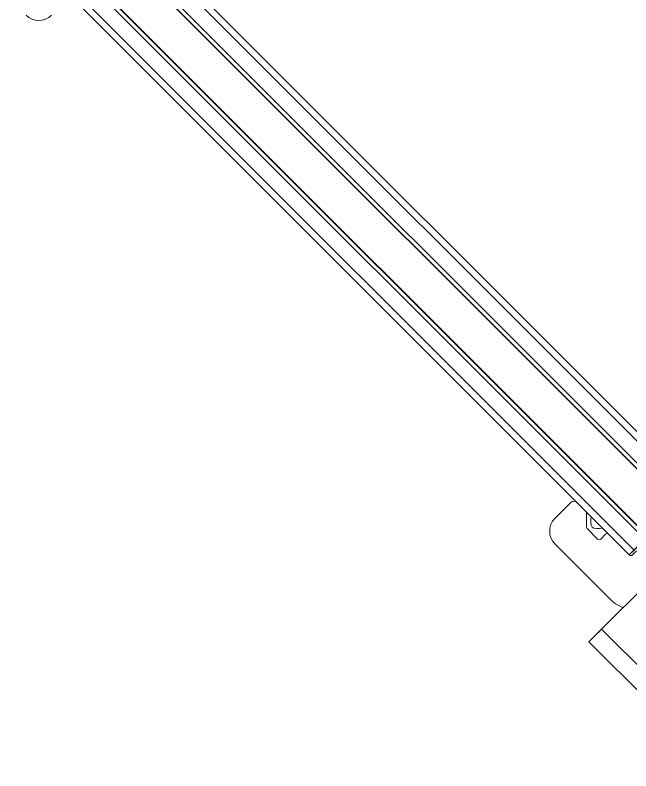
# Model space of a CAD drawing. Extents: x -976302 to -776254, y 5665 to 231437.
# Drawn here: x -805194 to -803810, y 88495 to 90194 of the extents above; entities that cross this region are included whole.
import ezdxf

# ---------------------------------------------------------------- set-up
doc = ezdxf.new("R2010")
doc.units = 0
doc.header["$LTSCALE"] = 1000
doc.header["$MEASUREMENT"] = 0
doc.layers.add('暖通', color=7, linetype='Continuous')

# ---------------------------------------------------------------- blocks, each defined once
blk = doc.blocks.new('a2-3d-02')
at = {"color": 7, "linetype": 'Continuous', "lineweight": 15}
blk.add_arc((-25065.85, -16357.99), 7.94, 225, 315, dxfattribs=at)
blk = doc.blocks.new('a1-3d-02')
at = {"color": 7, "linetype": 'Continuous', "lineweight": 15}
for p, q in [((-24821.01, -16843.59), (-24816.99, -16839.57)), ((-24814.45, -16850.15), (-24821.01, -16843.59)), ((-24819.54, -16845.06), (-24819.89, -16845.41)), ((-24819.89, -16845.41), (-24809.26, -16856.04)), ((-24814.45, -16850.15), (-24810.43, -16846.13)), ((-24816.03, -16849.28), (-24816.52, -16849.77)), ((-24807.78, -16856.82), (-24814.45, -16850.15)), ((-24807.78, -16856.82), (-24803.36, -16852.4)), ((-24812.31, -16853.98), (-24811.81, -16853.49)), ((-24809.26, -16856.04), (-24807.95, -16857.35)), ((-24806.12, -16858.48), (-24802.1, -16854.46)), ((-24807.95, -16857.35), (-24807.6, -16857)), ((-24806.12, -16858.48), (-24807.78, -16856.82)), ((-24800.02, -16866.26), (-24802.13, -16868.37)), ((-24802.13, -16868.37), (-24806.94, -16873.19)), ((-24854.99, -16872.09), (-24862.01, -16879.11)), ((-24808.31, -16874.56), (-24820.72, -16886.96)), ((-24808.2, -16874.44), (-24808.31, -16874.56)), ((-24806.94, -16873.19), (-24808.2, -16874.44)), ((-24804.41, -16877.74), (-24807.95, -16874.2)), ((-24847.97, -16882.91), (-24847.97, -16876.71)), ((-24843.05, -16888.24), (-24847.68, -16883.61)), ((-24839.54, -16886.13), (-24841.65, -16888.24)), ((-24819.89, -16886.13), (-24805.79, -16900.22)), ((-24797.1, -16903.98), (-24800.21, -16886.08)), ((-24822.09, -16888.33), (-24826.91, -16893.15)), ((-24820.83, -16887.08), (-24822.09, -16888.33)), ((-24820.72, -16886.96), (-24820.83, -16887.08)), ((-24862.01, -16890.34), (-24836.85, -16915.49)), ((-24814.86, -16902.38), (-24825.5, -16891.74)), ((-24826.91, -16893.15), (-24829.01, -16895.25)), ((-24826.2, -16893.85), (-24827.61, -16895.25)), ((-24823.4, -16895.25), (-24824.8, -16893.85)), ((-24841.3, -16928.25), (-24817.58, -16904.53)), ((-24792.16, -16915.06), (-24792.16, -16969.06)), ((-24835.1, -16917), (-24831.8, -16918.75)), ((-24841.3, -16928.25), (-24846.91, -16933.86)), ((-24841.3, -16928.25), (-24842.7, -16929.65)), ((-24794.31, -16975.23), (-24841.3, -16928.25)), ((-24846.91, -16933.86), (-24789.71, -16991.06)), ((-24799.47, -16980.49), (-24795.07, -16976.08)), ((-24799, -16981.42), (-24794.97, -16977.39)), ((-24794.97, -16977.39), (-24794.97, -16977.38)), ((-24794.97, -16977.39), (-24788.54, -16983.81)), ((-24789.36, -16991.06), (-24799, -16981.42)), ((-24788.54, -16983.81), (-24788.54, -16991.06)), ((-24787.25, -16985.11), (-24788.54, -16983.81)), ((-24785.56, -16985.11), (-24787.25, -16985.11)), ((-24785.56, -16991.06), (-24785.56, -16985.11)), ((-24782.58, -16985.11), (-24785.56, -16985.11)), ((-24782.58, -16991.06), (-24782.58, -16985.11)), ((-24782.58, -16985.11), (-24730.61, -16985.11)), ((-24730.61, -16985.11), (-24730.61, -16991.06)), ((-24722.66, -16985.11), (-24730.61, -16985.11)), ((-24722.66, -16991.06), (-24722.66, -16985.11)), ((-24789.71, -16991.06), (-24789.36, -16991.06)), ((-24788.54, -16991.06), (-24789.36, -16991.06)), ((-24788.54, -16991.06), (-24785.56, -16991.06)), ((-24785.56, -16991.06), (-24782.58, -16991.06)), ((-24730.61, -16991.06), (-24782.58, -16991.06))]:
    blk.add_line(p, q, dxfattribs=at)
blk.add_line((-24730.61, -16991.06), (-24722.66, -16991.06))
blk.add_circle((-24808.3, -16916.31), 7.45, dxfattribs=at)
for centre, radius, start, end in [((-24817.31, -16843.18), 4.05, 56.8501, 66.671), ((-24805.71, -16854.78), 4.05, 23.0214, 34.0258), ((-24853.58, -16873.49), 1.99, 45, 135), ((-24848.96, -16876.71), 0.993, 360, 45), ((-24856.39, -16884.73), 7.94, 135, 225), ((-24814.94, -16888.27), 14.89, 8.4716, 45), ((-24846.97, -16882.91), 0.993, 180, 225), ((-24838.84, -16886.83), 0.993, 45, 135), ((-24842.35, -16887.53), 0.993, 225, 315), ((-24828.31, -16894.55), 0.993, 225, 315), ((-24825.5, -16894.55), 0.993, 45, 135), ((-24822.69, -16894.55), 0.993, 225, 315), ((-24807.05, -16915.06), 14.89, 0, 135), ((-24826.32, -16904.97), 14.89, 225, 233.8958), ((-24802.09, -16969.06), 9.93, 321.5583, 360)]:
    blk.add_arc(centre, radius, start, end, dxfattribs=at)
for points, knots in [([(-24816.99, -16839.57), (-24816.84, -16839.52), (-24816.53, -16839.4), (-24816.08, -16839.34), (-24815.88, -16839.45), (-24815.75, -16839.52)], [0, 0, 0, 0, 0.256936, 0.519674, 1, 1, 1, 1]), ([(-24810.43, -16846.13), (-24810.5, -16845.7), (-24810.63, -16845.31), (-24810.89, -16844.75), (-24810.98, -16844.57), (-24811.19, -16844.22), (-24811.3, -16844.06), (-24811.64, -16843.56), (-24811.88, -16843.25), (-24812.4, -16842.66), (-24812.67, -16842.37), (-24813.23, -16841.81), (-24813.52, -16841.54), (-24814.12, -16841.02), (-24814.43, -16840.77), (-24815.09, -16840.32), (-24815.43, -16840.11), (-24816.17, -16839.78), (-24816.56, -16839.64), (-24816.99, -16839.57)], [0, 0, 0, 0, 0.125, 0.125, 0.1875, 0.1875, 0.25, 0.25, 0.375, 0.375, 0.5, 0.5, 0.625, 0.625, 0.75, 0.75, 0.875, 0.875, 1, 1, 1, 1]), ([(-24815.11, -16839.8), (-24815.08, -16839.84), (-24815, -16839.91), (-24814.03, -16840.89), (-24812.47, -16842.44), (-24810.48, -16844.44), (-24808.29, -16846.62), (-24806.15, -16848.76), (-24804.29, -16850.62), (-24802.97, -16851.94), (-24802.3, -16852.62), (-24802.36, -16852.56), (-24802.38, -16852.54)], [0, 0, 0, 0, 0.09124, 0.198649, 0.306058, 0.413467, 0.520876, 0.628285, 0.735694, 0.843102, 0.950511, 1, 1, 1, 1]), ([(-24803.36, -16852.4), (-24803.54, -16852.03), (-24803.76, -16851.69), (-24804.22, -16851.03), (-24804.46, -16850.72), (-24804.98, -16850.11), (-24805.25, -16849.82), (-24805.8, -16849.24), (-24806.09, -16848.95), (-24806.67, -16848.4), (-24806.97, -16848.14), (-24807.58, -16847.63), (-24807.9, -16847.38), (-24808.57, -16846.93), (-24808.91, -16846.72), (-24809.65, -16846.37), (-24810.03, -16846.23), (-24810.43, -16846.13)], [0, 0, 0, 0, 0.125, 0.125, 0.25, 0.25, 0.375, 0.375, 0.5, 0.5, 0.625, 0.625, 0.75, 0.75, 0.875, 0.875, 1, 1, 1, 1]), ([(-24802.1, -16854.46), (-24802.01, -16854.24), (-24801.95, -16854.06), (-24801.9, -16853.73), (-24801.9, -16853.59), (-24801.93, -16853.35), (-24801.97, -16853.24), (-24802.05, -16853.05), (-24802.11, -16852.97), (-24802.23, -16852.81), (-24802.3, -16852.74), (-24802.45, -16852.61), (-24802.54, -16852.55), (-24802.73, -16852.46), (-24802.83, -16852.42), (-24803.07, -16852.38), (-24803.2, -16852.38), (-24803.36, -16852.4)], [0, 0, 0, 0, 0.125, 0.125, 0.25, 0.25, 0.375, 0.375, 0.5, 0.5, 0.625, 0.625, 0.75, 0.75, 0.875, 0.875, 1, 1, 1, 1]), ([(-24795.07, -16976.08), (-24795.07, -16976.08), (-24795.08, -16976.09), (-24795.1, -16976.13), (-24795.11, -16976.15), (-24795.15, -16976.21), (-24795.17, -16976.25), (-24795.23, -16976.4), (-24795.26, -16976.51), (-24795.27, -16976.75), (-24795.25, -16976.88), (-24795.16, -16977.14), (-24795.08, -16977.27), (-24794.97, -16977.38)], [0, 0, 0, 0, 0.0625, 0.0625, 0.125, 0.125, 0.25, 0.25, 0.5, 0.5, 0.75, 0.75, 1, 1, 1, 1]), ([(-24795.07, -16976.08), (-24794.95, -16975.96), (-24794.82, -16975.83), (-24794.57, -16975.55), (-24794.44, -16975.39), (-24794.31, -16975.23)], [0, 0, 0, 0, 0.5, 0.5, 1, 1, 1, 1]), ([(-24799.47, -16980.49), (-24799.51, -16980.52), (-24799.52, -16980.57), (-24799.51, -16980.7), (-24799.49, -16980.77), (-24799.4, -16980.94), (-24799.34, -16981.03), (-24799.19, -16981.22), (-24799.1, -16981.32), (-24799, -16981.42)], [0, 0, 0, 0, 0.25, 0.25, 0.5, 0.5, 0.75, 0.75, 1, 1, 1, 1])]:
    blk.add_open_spline(points, degree=3, knots=knots, dxfattribs=at)
for points in [[(-24845.93, -16878.34), (-24846.14, -16880.23), (-24846.56, -16884.02), (-24842.77, -16883.6), (-24840.88, -16883.39)], [(-24795.07, -16976.08), (-24794.8, -16975.81), (-24794.55, -16975.53), (-24794.31, -16975.23)]]:
    blk.add_open_spline(points, degree=3, dxfattribs=at)
blk = doc.blocks.new('*U21')
at = {"color": 7, "linetype": 'Continuous', "lineweight": 15}
for p, q in [((-14568.99, -24011.51), (-14573.81, -24016.33)), ((-14566.88, -24009.41), (-14294.52, -24281.77)), ((-14575.18, -24017.7), (-14587.58, -24030.1)), ((-14575.18, -24017.7), (-14302.81, -24290.06)), ((-14575.06, -24017.59), (-14302.7, -24289.95)), ((-14588.95, -24031.48), (-14593.77, -24036.29)), ((-14587.7, -24030.22), (-14315.33, -24302.58)), ((-14587.58, -24030.1), (-14315.22, -24302.47)), ((-14595.87, -24038.4), (-14323.51, -24310.76)), ((-14284.21, -24406.57), (-14341.41, -24349.37))]:
    blk.add_line(p, q, dxfattribs=at)
at = {"color": 253, "linetype": 'Continuous', "lineweight": 15, "true_color": 0x9e9e9e}
for p, q in [((-14568.99, -24011.51), (-14296.63, -24283.88)), ((-14573.81, -24016.33), (-14301.44, -24288.69)), ((-14588.95, -24031.48), (-14316.59, -24303.84)), ((-14593.77, -24036.29), (-14321.4, -24308.66))]:
    blk.add_line(p, q, dxfattribs=at)
blk.add_line((-14294.52, -24281.77), (-14323.51, -24310.76))
at = {"color": 7, "linetype": 'Continuous', "lineweight": 15}
for centre, radius, start, end in [((-14506.73, -24071.68), 86.58, 134.01, 135.9807), ((-14576.44, -24016.32), 1.87, 312.43, 317.3615), ((-15292.22, -23300.84), 1013.92, 315.0163, 315.11666), ((-14020.21, -24597.81), 802.62, 134.98316, 135.12142), ((-14489.75, -24142.43), 148.61, 134.4212, 135.5693)]:
    blk.add_arc(centre, radius, start, end, dxfattribs=at)
blk.add_blockref('a1-3d-02', (10505.5, -7415.51))

msp = doc.modelspace()

# ---------------------------------------------------------------- block references
at = {"layer": '暖通', "color": 7, "xscale": 5.068799998611212, "yscale": 5.068799998611212, "zscale": 5.068799998611212}
for name, p in [('a2-3d-02', (-678086.7, 173137.6)), ('a2-3d-02', (-678086.7, 173137.6)), ('*U21', (-731210.2, 212206.8)), ('*U21', (-731210.2, 212206.8))]:
    msp.add_blockref(name, p, dxfattribs=at)

doc.saveas('drawing.dxf')
